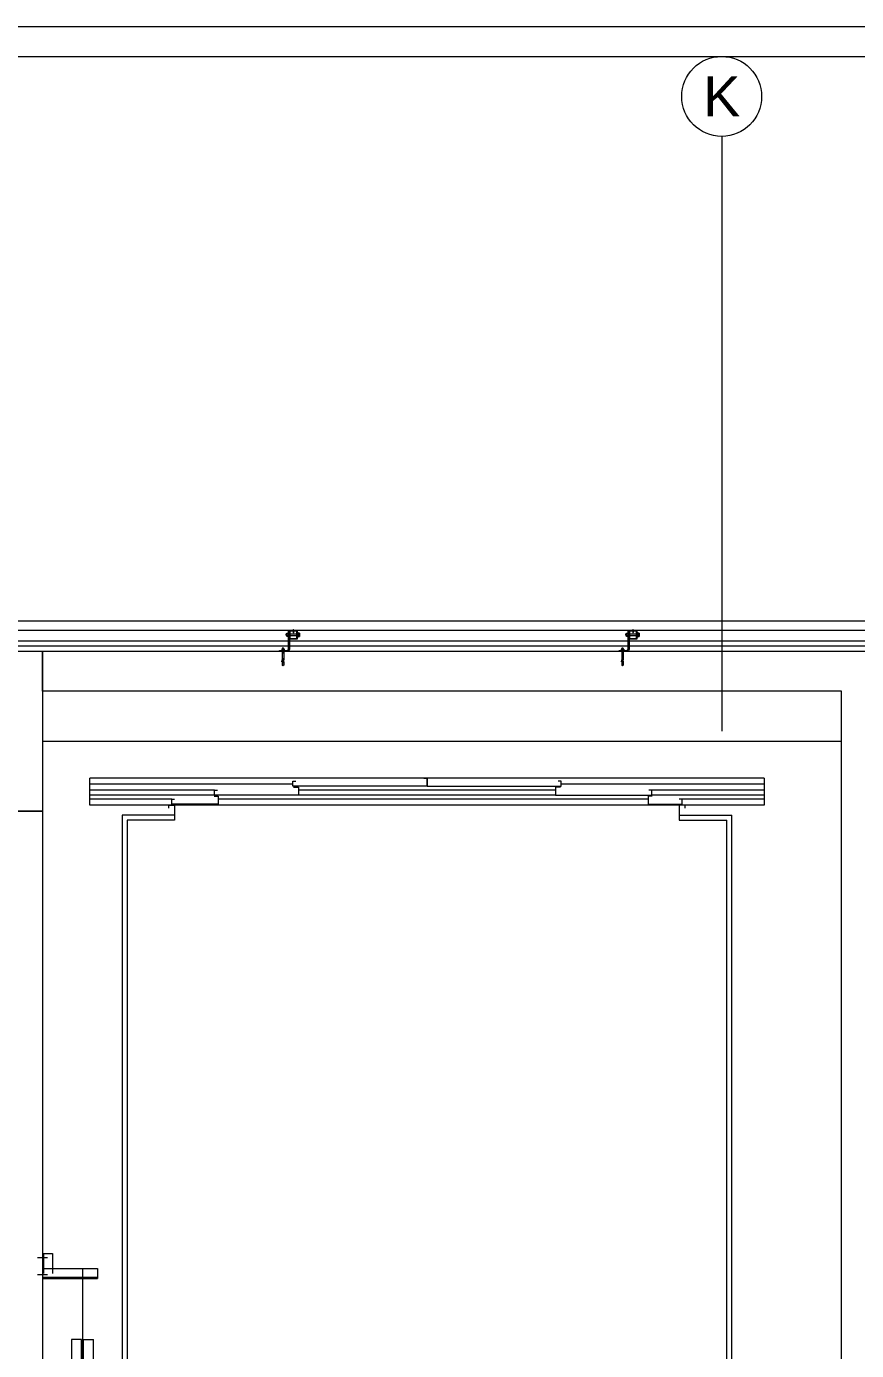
# Model space of a CAD drawing. Extents: x -1073 to 35213, y -1180 to 6950.
# Drawn here: x 31663 to 32078, y 3543 to 4205 of the extents above; entities that cross this region are included whole.
import ezdxf
from ezdxf.enums import TextEntityAlignment as Align

# ---------------------------------------------------------------- set-up
doc = ezdxf.new("R2010")
doc.units = 0
doc.header["$LTSCALE"] = 25
doc.layers.get('0').update_dxf_attribs({"color": 9, "lineweight": 9})
for name, color, linetype, lineweight in [('00', 9, 'Continuous', 9), ('01', 9, 'Continuous', 9), ('06D', 9, 'Continuous', 9), ('10', 9, 'Continuous', 9), ('10A', 9, 'Continuous', 9), ('24', 9, 'Continuous', 9), ('33', 9, 'BATTING', 9), ('40A', 9, 'Continuous', 9)]:
    doc.layers.add(name, color=color, linetype=linetype, lineweight=lineweight)
doc.styles.add('Arial', font='arial.ttf', dxfattribs={"height": 2.5})
doc.linetypes.add('BATTING', pattern='A,0.0001,-0.1,[134,ltypeshp.shx,S=0.1,R=0,X=-0.1,Y=0],-0.2,[134,ltypeshp.shx,S=0.1,R=180,X=0.1,Y=0],-0.1', length=0.4001)

# ---------------------------------------------------------------- blocks, each defined once
blk = doc.blocks.new('p-kolon-80x80-vw')
at = {"layer": '01'}
blk.add_lwpolyline([(-40, -40), (-40, 40), (40, 40), (40, -40)], close=True, dxfattribs=at)
blk = doc.blocks.new('asansr-acilmayan')
at = {"layer": '06D'}
for p, q in [((1593.7, 25263.7), (1593.7, 25277.2)), ((1931.2, 25277.2), (1593.7, 25277.2)), ((1931.2, 25277.2), (1931.2, 25263.7)), ((1695.35, 25274.2), (1593.7, 25274.2)), ((1656.2, 25271.2), (1593.7, 25271.2)), ((1656.2, 25268.7), (1593.7, 25268.7)), ((1826.8, 25271.2), (1698.2, 25271.2)), ((1826.8, 25268.7), (1698.2, 25268.7)), ((1931.2, 25274.2), (1829.65, 25274.2)), ((1931.2, 25271.2), (1875, 25271.2)), ((1931.2, 25268.7), (1875, 25268.7)), ((1634.7, 25266.7), (1593.7, 25266.7)), ((1931.2, 25263.7), (1593.7, 25263.7)), ((1873.2, 25266.7), (1658, 25266.7)), ((1931.2, 25266.7), (1890.2, 25266.7)), ((1610, 25258.7), (1610, 24624.2)), ((1636.2, 25258.7), (1610, 25258.7)), ((1612.5, 25256.2), (1612.5, 24626.7)), ((1636.2, 25256.2), (1612.5, 25256.2)), ((1636.2, 25258.7), (1636.2, 25256.2)), ((1888.7, 25258.7), (1888.7, 25256.2)), ((1888.7, 25258.7), (1915, 25258.7)), ((1888.7, 25256.2), (1912.5, 25256.2)), ((1912.5, 24626.7), (1912.5, 25256.2)), ((1915, 24624.2), (1915, 25258.7)), ((1567.5, 25037.45), (1572.5, 25037.45)), ((1570, 25039.45), (1575, 25039.45)), ((1570, 25039.45), (1570, 25029.45)), ((1570.5, 25039.45), (1570.5, 25029.45)), ((1575, 25039.45), (1575, 25029.45)), ((1570, 25031.95), (1597.5, 25031.95)), ((1590, 25031.95), (1590, 24898.95)), ((1597.5, 25031.95), (1597.5, 25026.95)), ((1567.5, 25028.95), (1572.5, 25028.95)), ((1570, 25027.55), (1597.5, 25027.55)), ((1570, 25026.95), (1597.5, 25026.95)), ((1570, 25026.95), (1575, 25026.95)), ((1584.5, 24996.45), (1584.5, 24944.45)), ((1589.5, 24996.45), (1584.5, 24996.45)), ((1589.5, 24944.45), (1589.5, 24996.45)), ((1590.5, 24944.45), (1590.5, 24996.45)), ((1590.5, 24996.45), (1595.5, 24996.45)), ((1595.5, 24944.45), (1595.5, 24996.45))]:
    blk.add_line(p, q, dxfattribs=at)
for points in [[(1760.85, 25277.2), (1762.35, 25277.2), (1762.35, 25273.2), (1695.35, 25273.2), (1695.35, 25275.7), (1696.85, 25275.7)], [(1764.15, 25277.2), (1762.65, 25277.2), (1762.65, 25273.2), (1829.65, 25273.2), (1829.65, 25275.7), (1828.15, 25275.7)], [(1695.7, 25272.7), (1698.2, 25272.7), (1698.2, 25268.7), (1656.2, 25268.7), (1656.2, 25271.2), (1657.7, 25271.2)], [(1829.3, 25272.7), (1826.8, 25272.7), (1826.8, 25268.7), (1875, 25268.7), (1875, 25271.2), (1873.5, 25271.2)], [(1633.2, 25262.2), (1633.2, 25263.7), (1636.2, 25263.7), (1636.2, 25258.7)], [(1656, 25268.2), (1658, 25268.2), (1658, 25264.2), (1634.7, 25264.2), (1634.7, 25266.7), (1636.2, 25266.7)], [(1875.2, 25268.2), (1873.2, 25268.2), (1873.2, 25264.2), (1890.2, 25264.2), (1890.2, 25266.7), (1888.7, 25266.7)], [(1891.7, 25262.2), (1891.7, 25263.7), (1888.7, 25263.7), (1888.7, 25258.7)]]:
    blk.add_lwpolyline(points, dxfattribs=at)
blk = doc.blocks.new('0_aks')
at = {"linetype": 'Continuous'}
blk.add_circle((0, 0), 2, dxfattribs=at)
at = {"style": 'Arial'}
blk.add_attdef('AKS', text='', height=2, dxfattribs=at).set_placement((0, 0), align=Align.MIDDLE_CENTER)
blk = doc.blocks.new('p-aks_vw')
at = {"layer": '24', "ltscale": 2}
blk.add_lwpolyline([(3620, 3837.5), (3620, 3540)], dxfattribs=at)
at = {"layer": '24', "xscale": 10, "yscale": 10, "zscale": 10}
blk.add_blockref('0_aks', (3620, 3857.5), dxfattribs=at).add_auto_attribs({'AKS': 'K'})
blk = doc.blocks.new('cxvxv')
for p, q in [((-21988.4, 8560.98, 0), (-21988.4, 8560.32, 0)), ((-21988.4, 8560.32, 0), (-21986.64, 8560.32, 0)), ((-21986.86, 8561.07, 0), (-21988.18, 8561.07, 0)), ((-21988.02, 8561.25, 0), (-21987.03, 8561.3, 0)), ((-21988.02, 8561.25, 0), (-21988, 8561.26, 0)), ((-21988, 8561.23, 0), (-21988.02, 8561.25, 0)), ((-21988.02, 8561.13, 0), (-21987.03, 8561.19, 0)), ((-21988.02, 8561.13, 0), (-21988, 8561.14, 0)), ((-21988, 8561.11, 0), (-21988.02, 8561.13, 0)), ((-21988.02, 8560.32, 0), (-21987.02, 8560.32, 0)), ((-21988.02, 8560.28, 0), (-21988.02, 8560.32, 0)), ((-21988.02, 8560.11, 0), (-21988.02, 8555.61, 0)), ((-21988, 8561.3, 0), (-21987.94, 8561.35, 0)), ((-21988, 8561.26, 0), (-21988, 8561.3, 0)), ((-21988, 8561.14, 0), (-21988, 8561.23, 0)), ((-21988, 8561.07, 0), (-21988, 8561.11, 0)), ((-21987.96, 8560.98, 0), (-21987.96, 8560.32, 0)), ((-21987.54, 8561.35, 0), (-21987.94, 8561.35, 0)), ((-21987.7, 8561.05, 0), (-21987.7, 8561.08, 0)), ((-21987.7, 8561.07, 0), (-21987.7, 8561.07, 0)), ((-21987.54, 8561.35, 0), (-21987.1, 8561.35, 0)), ((-21987.03, 8561.3, 0), (-21987.1, 8561.35, 0)), ((-21987.08, 8560.64, 0), (-21987.08, 8560.98, 0)), ((-21987.08, 8560.64, 0), (-21987.08, 8560.32, 0)), ((-21987.06, 8560.32, 0), (-21987.06, 8560.28, 0)), ((-21987.06, 8555.61, 0), (-21987.06, 8560.11, 0)), ((-21987.05, 8561.32, 0), (-21987.03, 8561.3, 0)), ((-21987.03, 8561.3, 0), (-21987.05, 8561.28, 0)), ((-21987.03, 8561.3, 0), (-21987.05, 8561.29, 0)), ((-21987.05, 8561.28, 0), (-21987.05, 8561.2, 0)), ((-21987.05, 8561.2, 0), (-21987.03, 8561.19, 0)), ((-21987.03, 8561.19, 0), (-21987.05, 8561.17, 0)), ((-21987.05, 8561.17, 0), (-21987.05, 8561.08, 0)), ((-21987.05, 8561.08, 0), (-21987.03, 8561.07, 0)), ((-21987.02, 8560.32, 0), (-21987.02, 8560.28, 0)), ((-21987.02, 8555.61, 0), (-21987.02, 8560.11, 0)), ((-21986.64, 8560.32, 0), (-21986.64, 8560.98, 0)), ((-21988.4, 8555.4, 0), (-21986.64, 8555.4, 0)), ((-21988.4, 8554.74, 0), (-21988.4, 8555.4, 0)), ((-21986.86, 8554.65, 0), (-21988.17, 8554.65, 0)), ((-21988.02, 8555.44, 0), (-21988.02, 8555.4, 0)), ((-21988.02, 8555.4, 0), (-21987.02, 8555.4, 0)), ((-21987.96, 8554.74, 0), (-21987.96, 8555.4, 0)), ((-21987.08, 8555.08, 0), (-21987.08, 8555.4, 0)), ((-21987.08, 8555.08, 0), (-21987.08, 8554.74, 0)), ((-21987.06, 8555.4, 0), (-21987.06, 8555.44, 0)), ((-21987.02, 8555.4, 0), (-21987.02, 8555.44, 0)), ((-21986.64, 8555.4, 0), (-21986.64, 8554.74, 0))]:
    blk.add_line(p, q)
at = {"elevation": 0}
for points in [[(-21986.3, 8560.11), (-21988.7, 8560.11), (-21988.7, 8560.28), (-21986.3, 8560.28)], [(-21986.3, 8555.61), (-21988.7, 8555.61), (-21988.7, 8555.44), (-21986.3, 8555.44)]]:
    blk.add_lwpolyline(points, close=True, dxfattribs=at)
for points in [[(-21987.98, 8560.28), (-21987.98, 8560.32)], [(-21987.98, 8560.11), (-21987.98, 8555.61)], [(-21987.98, 8555.44), (-21987.98, 8555.4)]]:
    blk.add_lwpolyline(points, dxfattribs=at)
for centre, radius, start, end in [((-21988.18, 8560.75, 0), 0.315, 45.8497, 134.1503), ((-21987.52, 8559.95, 0), 1.12, 66.87008, 113.12992), ((-21987.52, 8559.95, 0), 1.12, 66.87008, 113.12992), ((-21986.86, 8560.76, 0), 0.313, 45.44896, 134.55104), ((-21988.18, 8554.97, 0), 0.315, 225.8497, 314.1503), ((-21987.52, 8555.77, 0), 1.12, 246.87008, 293.12992), ((-21987.52, 8555.77, 0), 1.12, 246.87008, 293.12992), ((-21986.86, 8554.96, 0), 0.313, 225.44896, 314.55104)]:
    blk.add_arc(centre, radius, start, end)
blk = doc.blocks.new('VIDA')
for p, q in [((-18072, 6523.9), (-18071.9, 6524)), ((-18071.9, 6523.8), (-18072, 6523.9)), ((-18071.9, 6524), (-18070.1, 6524.7)), ((-18069.6, 6522.9), (-18071.9, 6523.8)), ((-18069.7, 6524.9), (-18070.6, 6523.2)), ((-18070.6, 6523.2), (-18070.1, 6524.7)), ((-18070.1, 6524.7), (-18069.9, 6525.1)), ((-18069.9, 6525.1), (-18070.1, 6524.1)), ((-18070.1, 6524.1), (-18070, 6524.3)), ((-18070, 6524.3), (-18069.8, 6525.1)), ((-18069.9, 6525.1), (-18069.8, 6525.1)), ((-18069.8, 6525.1), (-18069.7, 6524.9)), ((-18069.7, 6524.9), (-18069.3, 6525)), ((-18069.6, 6522.8), (-18069.1, 6525)), ((-18069.6, 6522.8), (-18069.6, 6522.9)), ((-18069.4, 6522.4), (-18069.6, 6522.8)), ((-18068.9, 6525.3), (-18069.4, 6522.4)), ((-18069.3, 6522.4), (-18069.4, 6522.4)), ((-18069.3, 6522.4), (-18068.9, 6525.3)), ((-18069.3, 6525), (-18069.1, 6525)), ((-18069.1, 6522.8), (-18069.3, 6522.4)), ((-18069.1, 6525), (-18068.9, 6525.3)), ((-18068.7, 6522.8), (-18069.1, 6522.8)), ((-18068.9, 6525.3), (-18068.9, 6525.3)), ((-18068.9, 6525.3), (-18068.7, 6525)), ((-18068.7, 6522.8), (-18068.2, 6525)), ((-18068.7, 6525), (-18068.2, 6525)), ((-18068.5, 6522.4), (-18068.7, 6522.8)), ((-18068, 6525.3), (-18068.5, 6522.4)), ((-18068.4, 6522.4), (-18068.5, 6522.4)), ((-18068.4, 6522.4), (-18067.9, 6525.3)), ((-18068.2, 6522.8), (-18068.4, 6522.4)), ((-18068.2, 6522.8), (-18068.4, 6522.4)), ((-18068.2, 6525), (-18068, 6525.3)), ((-18067.7, 6525), (-18068.2, 6522.8)), ((-18067.7, 6522.8), (-18068.2, 6522.8)), ((-18067.9, 6525.3), (-18068, 6525.3)), ((-18067.9, 6525.3), (-18067.7, 6525)), ((-18067.7, 6522.8), (-18067.2, 6525)), ((-18067.7, 6525), (-18067.2, 6525)), ((-18067.5, 6522.4), (-18067.7, 6522.8)), ((-18067, 6525.3), (-18067.5, 6522.4)), ((-18067.4, 6522.4), (-18067.5, 6522.4)), ((-18067.4, 6522.4), (-18066.9, 6525.3)), ((-18067.2, 6522.8), (-18067.4, 6522.4)), ((-18067.2, 6522.8), (-18067.4, 6522.4)), ((-18067.2, 6525), (-18067, 6525.3)), ((-18066.7, 6525), (-18067.2, 6522.8)), ((-18066.7, 6522.8), (-18067.2, 6522.8)), ((-18066.9, 6525.3), (-18067, 6525.3)), ((-18066.9, 6525.3), (-18066.7, 6525)), ((-18066.3, 6525), (-18066.7, 6525)), ((-18066.7, 6522.8), (-18066.3, 6525)), ((-18066.5, 6522.4), (-18066.7, 6522.8)), ((-18066.1, 6525.3), (-18066.5, 6522.4)), ((-18066.5, 6522.4), (-18066, 6525.3)), ((-18066.3, 6522.8), (-18066.5, 6522.4)), ((-18066.3, 6522.8), (-18066.5, 6522.4)), ((-18066.5, 6522.4), (-18066.5, 6522.4)), ((-18066.3, 6525), (-18066.1, 6525.3)), ((-18065.8, 6525), (-18066.3, 6522.8)), ((-18066.3, 6522.8), (-18065.8, 6522.8)), ((-18066, 6525.3), (-18066.1, 6525.3)), ((-18066, 6525.3), (-18065.8, 6525)), ((-18065.8, 6522.8), (-18065.3, 6525)), ((-18065.8, 6525), (-18065.3, 6525)), ((-18065.6, 6522.4), (-18065.8, 6522.8)), ((-18065.1, 6525.3), (-18065.6, 6522.4)), ((-18065.5, 6522.4), (-18065.6, 6522.4)), ((-18065.5, 6522.4), (-18065, 6525.3)), ((-18065.3, 6522.8), (-18065.5, 6522.4)), ((-18065.3, 6522.8), (-18065.5, 6522.4)), ((-18065.3, 6525), (-18065.1, 6525.3)), ((-18064.8, 6525), (-18065.3, 6522.8)), ((-18064.8, 6522.8), (-18065.3, 6522.8)), ((-18065.1, 6525.3), (-18065, 6525.3)), ((-18065, 6525.3), (-18064.8, 6525)), ((-18064.8, 6525), (-18064.3, 6525)), ((-18064.8, 6522.8), (-18064.3, 6525)), ((-18064.6, 6522.4), (-18064.8, 6522.8)), ((-18064.1, 6525.3), (-18064.6, 6522.4)), ((-18064.5, 6522.4), (-18064.6, 6522.4)), ((-18064.5, 6522.4), (-18064, 6525.3)), ((-18064.3, 6522.8), (-18064.5, 6522.4)), ((-18064.3, 6522.8), (-18064.5, 6522.4)), ((-18064.3, 6525), (-18064.1, 6525.3)), ((-18063.8, 6525), (-18064.3, 6522.8)), ((-18063.8, 6522.8), (-18064.3, 6522.8)), ((-18064, 6525.3), (-18064.1, 6525.3)), ((-18064, 6525.3), (-18063.8, 6525)), ((-18063.8, 6522.8), (-18062, 6525)), ((-18062, 6525), (-18063.8, 6525)), ((-18063.6, 6522.4), (-18063.8, 6522.8)), ((-18063.6, 6522.4), (-18061.7, 6525.3)), ((-18061.8, 6525.3), (-18063.6, 6522.4)), ((-18062, 6522.8), (-18063.6, 6522.4)), ((-18062, 6522.8), (-18063.6, 6522.4)), ((-18063.6, 6522.4), (-18063.6, 6522.4)), ((-18061.5, 6525), (-18063.4, 6522.8)), ((-18063.4, 6522.8), (-18061.5, 6522.8)), ((-18061.7, 6525.3), (-18063.2, 6525.3)), ((-18062.7, 6522.4), (-18061.5, 6522.8)), ((-18062.6, 6522.4), (-18062.1, 6525.3)), ((-18062.4, 6522.8), (-18062.6, 6522.4)), ((-18062.4, 6522.8), (-18062.6, 6522.4)), ((-18062.6, 6522.4), (-18061.3, 6522.4)), ((-18062.4, 6525), (-18062.2, 6525.3)), ((-18061.5, 6525), (-18062.4, 6525)), ((-18061.5, 6522.8), (-18062.4, 6525)), ((-18061.9, 6525), (-18062.4, 6522.8)), ((-18061.9, 6522.8), (-18062.4, 6522.8)), ((-18062.2, 6525.3), (-18062.1, 6525.3)), ((-18062.2, 6525.3), (-18061.3, 6522.4)), ((-18062.1, 6525.3), (-18061.9, 6525)), ((-18062, 6525), (-18061.8, 6525.3)), ((-18061.9, 6525), (-18061.4, 6525)), ((-18061.9, 6522.8), (-18061.4, 6525)), ((-18061.7, 6522.4), (-18061.9, 6522.8)), ((-18061.2, 6525.3), (-18061.7, 6522.4)), ((-18061.7, 6525.3), (-18061.5, 6525)), ((-18061.6, 6522.4), (-18061.7, 6522.4)), ((-18061.6, 6522.4), (-18061.2, 6525.3)), ((-18061.4, 6522.8), (-18061.6, 6522.4)), ((-18061.4, 6522.8), (-18061.6, 6522.4)), ((-18061.4, 6525), (-18061.2, 6525.3)), ((-18061, 6525), (-18061.4, 6522.8)), ((-18060.9, 6522.8), (-18061.4, 6522.8)), ((-18061.2, 6525.3), (-18061, 6525)), ((-18061.2, 6525.3), (-18061.2, 6525.3)), ((-18061, 6525), (-18060.5, 6525)), ((-18060.9, 6522.8), (-18060.5, 6525)), ((-18060.7, 6522.4), (-18060.9, 6522.8)), ((-18060.7, 6522.4), (-18060.2, 6525.3)), ((-18060.3, 6525.3), (-18060.7, 6522.4)), ((-18060.5, 6522.8), (-18060.7, 6522.4)), ((-18060.5, 6522.8), (-18060.7, 6522.4)), ((-18060.7, 6522.4), (-18060.7, 6522.4)), ((-18060.5, 6525), (-18060.3, 6525.3)), ((-18060, 6525), (-18060.5, 6522.8)), ((-18060.5, 6522.8), (-18060, 6522.8)), ((-18060.3, 6525.3), (-18060.2, 6525.3)), ((-18060.2, 6525.3), (-18060, 6525)), ((-18060, 6525), (-18059.5, 6525)), ((-18060, 6522.8), (-18059.5, 6525)), ((-18059.8, 6522.4), (-18060, 6522.8)), ((-18059.3, 6525.3), (-18059.8, 6522.4)), ((-18059.7, 6522.4), (-18059.8, 6522.4)), ((-18059.7, 6522.4), (-18059.2, 6525.3)), ((-18059.5, 6522.8), (-18059.7, 6522.4)), ((-18059.5, 6522.8), (-18059.7, 6522.4)), ((-18059.5, 6525), (-18059.3, 6525.3)), ((-18059.2, 6524), (-18059.5, 6522.8)), ((-18059.5, 6522.8), (-18059.2, 6522.8)), ((-18059.3, 6525.3), (-18059.2, 6525.3)), ((-18058.1, 6526.6), (-18059.2, 6526.6)), ((-18059.2, 6521.2), (-18059.2, 6526.6)), ((-18058.1, 6521.2), (-18059.2, 6521.2))]:
    blk.add_line(p, q)
for points in [[(-18068.7, 6525), (-18069.1, 6522.8)], [(-18057.2, 6524.3), (-18057.5, 6524), (-18057.5, 6523.8), (-18057.2, 6523.5)]]:
    blk.add_lwpolyline(points)
for centre, start, end in [((-18062.4, 6523.6), 7.50951, 35.24269), ((-18062.4, 6524.2), 324.75731, 352.49049)]:
    blk.add_arc(centre, 5.21, start, end)
blk = doc.blocks.new('çelik dübel')
at = {"ltscale": 7}
for p, q in [((-87.2, -2), (-85, 2)), ((-85, -6), (-85, 2)), ((-68, 2), (-85, 2)), ((-75, -6), (-75, 2)), ((-70, -6), (-70, 2)), ((-68, 3), (-58, 2)), ((-68, -7), (-68, 3)), ((-58, -6), (-58, 2)), ((-8.5, 2), (-58, 2)), ((-53, 1.5), (-58, 1.5)), ((-53, -6), (-53, 2)), ((-25, -6), (-25, 2)), ((-25, -6), (-23.9, 2)), ((-23, -6), (-21.9, 2)), ((-21, -6), (-19.9, 2)), ((-19, -6), (-17.9, 2)), ((-17, -6), (-15.9, 2)), ((-85, -6), (-87.2, -2)), ((-68, -6), (-85, -6)), ((-68, -7), (-58, -6)), ((-53, -5.5), (-58, -5.5)), ((-8.5, -6), (-58, -6))]:
    blk.add_line(p, q, dxfattribs=at)
for p, q in [((-15, -6), (-13.9, 2)), ((-13, -6), (-11.9, 2)), ((-11, -6), (-10, 1.1)), ((-10, -9), (-10, 5)), ((-9, 5), (-10, 5)), ((-10, 3), (-10, 5)), ((-9, -9), (-9, 5)), ((-8.5, 2), (-8.5, 3)), ((-8.5, -4), (-8.5, 0)), ((-5, 4), (-7.5, 4)), ((-5, 1), (-7.5, 1)), ((-4, 2), (-4, 3)), ((-1, 2), (-4, 2)), ((-4, -4), (-4, 0)), ((-3, -6), (-1.9, 2)), ((-1, -6), (0, 1.1)), ((0, -5), (0, 1)), ((-10, -7), (-10, -9.1)), ((-9, -9), (-10, -9)), ((-8.5, -6), (-8.5, -7)), ((-5, -5), (-7.5, -5)), ((-5, -8), (-7.5, -8)), ((-4, -6), (-4, -7)), ((-1, -6), (-4, -6))]:
    blk.add_line(p, q)
for points in [[(-68, 0.6), (-67.4, 0.4), (-67, 0.1), (-66.6, -0.3), (-66.2, -0.8), (-65.9, -1.3), (-65.7, -1.9), (-65.4, -2.3), (-65.2, -2.8), (-65, -3.1), (-64.8, -3.3), (-64.6, -3.5), (-64.4, -3.6), (-64.2, -3.5), (-63.9, -3.5), (-63.7, -3.3), (-63.5, -3.1), (-63.2, -2.9), (-62.9, -2.6), (-62.7, -2.3), (-62.4, -2), (-62.1, -1.7), (-61.9, -1.4), (-61.6, -1.1), (-61.4, -0.9), (-61.2, -0.7), (-61, -0.6), (-60.8, -0.5), (-60.6, -0.5), (-60.4, -0.5), (-60.3, -0.7), (-60.1, -0.9), (-59.9, -1.1), (-59.8, -1.5), (-59.6, -1.9), (-59.4, -2.3), (-59.2, -2.7), (-58.9, -3), (-58.7, -3.3), (-58.4, -3.5), (-58, -3.5)], [(-68, -0.5), (-68, -0.5), (-67.9, -0.5), (-67.9, -0.5), (-67.8, -0.5), (-67.8, -0.6), (-67.7, -0.6), (-67.7, -0.6), (-67.6, -0.7), (-67.6, -0.7), (-67.6, -0.8), (-67.5, -0.8), (-67.5, -0.8), (-67.5, -0.9), (-67.4, -0.9), (-67.4, -0.9), (-67.3, -1), (-67.3, -1), (-67.3, -1.1), (-67.2, -1.1), (-67.2, -1.2), (-67.2, -1.2), (-67.1, -1.3), (-67.1, -1.3), (-67.1, -1.4), (-67, -1.4), (-67, -1.5), (-67, -1.5), (-66.9, -1.6), (-66.9, -1.6), (-66.9, -1.7), (-66.9, -1.7), (-66.8, -1.8), (-66.8, -1.9), (-66.8, -1.9), (-66.7, -2), (-66.7, -2), (-66.7, -2.1), (-66.6, -2.2), (-66.6, -2.2), (-66.6, -2.3), (-66.6, -2.3), (-66.5, -2.4), (-66.5, -2.5), (-66.5, -2.5), (-66.4, -2.6), (-66.4, -2.7), (-66.4, -2.7), (-66.3, -2.8), (-66.3, -2.8), (-66.3, -2.9), (-66.3, -3), (-66.2, -3), (-66.2, -3.1), (-66.2, -3.1), (-66.1, -3.2), (-66.1, -3.2), (-66.1, -3.3), (-66, -3.4), (-66, -3.4), (-66, -3.5), (-65.9, -3.5), (-65.9, -3.6), (-65.9, -3.6), (-65.8, -3.7), (-65.8, -3.7), (-65.7, -3.8), (-65.7, -3.8), (-65.7, -3.9), (-65.6, -3.9), (-65.6, -4), (-65.5, -4), (-65.5, -4.1), (-65.4, -4.1), (-65.4, -4.1), (-65.3, -4.2), (-65.3, -4.2), (-65.2, -4.3), (-65.2, -4.3), (-65.1, -4.3), (-65, -4.4), (-65, -4.4), (-64.9, -4.4), (-64.9, -4.4), (-64.8, -4.5), (-64.7, -4.5), (-64.7, -4.5), (-64.6, -4.5), (-64.5, -4.5), (-64.5, -4.5), (-64.4, -4.5), (-64.3, -4.5), (-64.3, -4.5), (-64.2, -4.5), (-64.1, -4.5), (-64.1, -4.5), (-64, -4.5), (-64, -4.5), (-63.9, -4.5), (-63.8, -4.5), (-63.8, -4.5), (-63.7, -4.4), (-63.7, -4.4), (-63.6, -4.4), (-63.6, -4.4), (-63.5, -4.4), (-63.4, -4.3), (-63.4, -4.3), (-63.3, -4.3), (-63.3, -4.3), (-63.3, -4.2), (-63.2, -4.2), (-63.2, -4.2), (-63.1, -4.1), (-63.1, -4.1), (-63, -4.1), (-63, -4), (-62.9, -4), (-62.9, -4), (-62.9, -3.9), (-62.8, -3.9), (-62.8, -3.9), (-62.7, -3.8), (-62.7, -3.8), (-62.7, -3.8), (-62.6, -3.7), (-62.6, -3.7), (-62.5, -3.6), (-62.5, -3.6), (-62.5, -3.6), (-62.4, -3.5), (-62.4, -3.5), (-62.4, -3.5), (-62.3, -3.4), (-62.3, -3.4), (-62.2, -3.3), (-62.2, -3.3), (-62.2, -3.3), (-62.1, -3.2), (-62.1, -3.2), (-62.1, -3.1), (-62, -3.1), (-62, -3.1), (-62, -3), (-61.9, -3), (-61.9, -2.9), (-61.9, -2.9), (-61.8, -2.9), (-61.8, -2.8), (-61.7, -2.8), (-61.7, -2.7), (-61.7, -2.7), (-61.6, -2.6), (-61.6, -2.6), (-61.6, -2.6), (-61.5, -2.5), (-61.5, -2.5), (-61.5, -2.5), (-61.4, -2.4), (-61.4, -2.4), (-61.4, -2.3), (-61.3, -2.3), (-61.3, -2.3), (-61.3, -2.2), (-61.3, -2.2), (-61.2, -2.2), (-61.2, -2.1), (-61.2, -2.1), (-61.1, -2), (-61.1, -2), (-61.1, -2), (-61, -1.9), (-61, -1.9), (-61, -1.9), (-61, -1.9), (-60.9, -1.8), (-60.9, -1.8), (-60.9, -1.8), (-60.9, -1.8), (-60.9, -1.8), (-60.9, -1.7), (-60.8, -1.7), (-60.8, -1.7), (-60.8, -1.7), (-60.8, -1.7), (-60.8, -1.7), (-60.8, -1.8), (-60.7, -1.8), (-60.7, -1.8), (-60.7, -1.8), (-60.7, -1.9), (-60.7, -1.9), (-60.7, -1.9), (-60.6, -2), (-60.6, -2), (-60.6, -2.1), (-60.6, -2.1), (-60.6, -2.1), (-60.5, -2.2), (-60.5, -2.2), (-60.5, -2.3), (-60.5, -2.3), (-60.4, -2.4), (-60.4, -2.5), (-60.4, -2.5), (-60.4, -2.6), (-60.3, -2.6), (-60.3, -2.7), (-60.3, -2.7), (-60.3, -2.8), (-60.2, -2.8), (-60.2, -2.9), (-60.2, -3), (-60.1, -3), (-60.1, -3.1), (-60.1, -3.1), (-60, -3.2), (-60, -3.2), (-59.9, -3.3), (-59.9, -3.4), (-59.9, -3.4), (-59.8, -3.5), (-59.8, -3.5), (-59.7, -3.6), (-59.7, -3.6), (-59.6, -3.7), (-59.6, -3.8), (-59.5, -3.8), (-59.5, -3.9), (-59.4, -3.9), (-59.3, -4), (-59.3, -4), (-59.2, -4.1), (-59.1, -4.2), (-59, -4.2), (-58.9, -4.3), (-58.8, -4.3), (-58.6, -4.4), (-58.4, -4.4), (-58.2, -4.5), (-58, -4.5)]]:
    blk.add_lwpolyline(points)
for centre, start, end in [((-7.5, 3), 90, 180), ((-7.5, 2), 180, 270), ((-7.5, 0), 90, 180), ((-5, 3), 0, 90), ((-5, 2), 270, 0), ((-5, 0), 0, 90), ((-1, 1), 0, 90), ((-7.5, -4), 180, 270), ((-7.5, -6), 90, 180), ((-7.5, -7), 180, 270), ((-5, -4), 270, 0), ((-5, -6), 0, 90), ((-5, -7), 270, 0), ((-1, -5), 270, 0)]:
    blk.add_arc(centre, 1, start, end)
blk = doc.blocks.new('kjdol')
at = {"ltscale": 10, "elevation": -278.89}
blk.add_lwpolyline([(77394.12, 60089.89), (77403.28, 60089.89, 0.460237), (77404.18, 60090.79), (77404.18, 60094.89), (77403.78, 60094.89), (77403.78, 60091.29, -0.414214), (77402.78, 60090.29), (77394.12, 60090.29)], format="xyb", close=True, dxfattribs=at)
at = {"elevation": -249.79}
for points in [[(77397.97, 60089.9), (77397.97, 60085.9), (77393.97, 60085.9), (77393.97, 60089.9)], [(77397.77, 60089.7), (77397.77, 60086.1), (77394.17, 60086.1), (77394.17, 60089.7)]]:
    blk.add_lwpolyline(points, close=True, dxfattribs=at)
at = {"xscale": 0.1000000000058208, "yscale": 0.1000000000058208, "zscale": 0.1000000000058208, "rotation": 180}
blk.add_blockref('VIDA', (75587.75, 60740.29, -249.79), dxfattribs=at)
blk.add_blockref('cxvxv', (99383.5, 51530.11, -249.79))
at = {"extrusion": (0, 0, -1), "xscale": 0.1000000000058208, "yscale": 0.1000000000058208, "zscale": -0.0999999999999091}
blk.add_blockref('çelik dübel', (-77402.74, 60093.36, 459.25), dxfattribs=at)

msp = doc.modelspace()

# ---------------------------------------------------------------- linework, layer by layer
at = {"layer": '00'}
for points in [[(32070.84, 3347.5), (32070.84, 3872.5), (31670.84, 3872.5), (31670.84, 3892.5), (32390.84, 3892.5), (32390.84, 3872.5), (32085.84, 3872.5), (32085.84, 3362.5)], [(31580.84, 3657.5), (31580.84, 3672.5), (31655.84, 3672.5), (31655.84, 3812.5), (31670.84, 3812.5), (31670.84, 3192.5), (31655.84, 3192.5), (31655.84, 3657.5), (31580.84, 3657.5), (31580.84, 3657.5)]]:
    msp.add_lwpolyline(points, dxfattribs=at)
at = {"layer": '06D'}
for points in [[(32475.84, 3800.65), (32475.84, 3897.5), (30785.84, 3897.5), (30785.84, 3405)], [(31670.84, 3847.5), (32070.84, 3847.5)]]:
    msp.add_lwpolyline(points, dxfattribs=at)
at = {"layer": '10A'}
msp.add_lwpolyline([(32476.64, 3907.5), (30784.74, 3907.5), (30784.74, 3903), (32476.94, 3903), (32476.94, 3907.5)], dxfattribs=at)
at = {"layer": '33', "ltscale": 0.2}
msp.add_lwpolyline([(32473.34, 3800.7), (32473.34, 3895), (30788.51, 3895), (30788.53, 3405)], dxfattribs=at)
at = {"layer": '40A'}
for points in [[(34975, 0), (27980, 0), (27980, 4205), (34975, 4205)], [(28060, 4190), (34435.06, 4190), (34435.06, 15), (28060, 15)]]:
    msp.add_lwpolyline(points, close=True, dxfattribs=at)

# ---------------------------------------------------------------- block references
for name, p in [('p-kolon-80x80-vw', (31630.84, 3852.5)), ('asansr-acilmayan', (30100.84, -21448.21))]:
    msp.add_blockref(name, p)
at = {"layer": '10', "xscale": -1, "rotation": 90}
for p in [(91884.36, 81296.67, 249.79), (92054.36, 81296.67, 249.79)]:
    msp.add_blockref('kjdol', p, dxfattribs=at)
at = {"layer": '24'}
msp.add_blockref('p-aks_vw', (28390.84, 312.5), dxfattribs=at)

doc.saveas('drawing.dxf')
